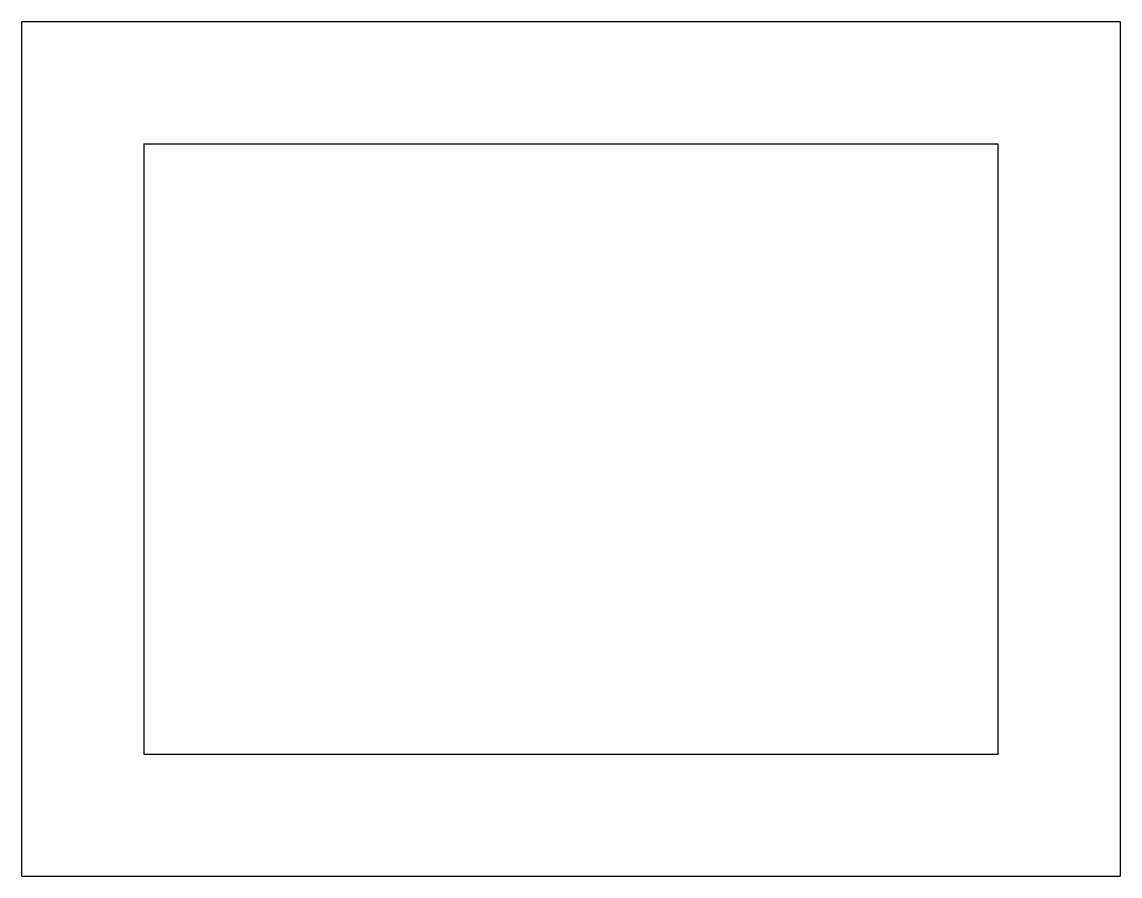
# Model space of a CAD drawing. Header units: millimetres. Extents: x 10 to 100, y 10 to 80.
import ezdxf

# ---------------------------------------------------------------- set-up
doc = ezdxf.new("R2010")
doc.units = ezdxf.units.MM
doc.layers.add('CUT', color=7, linetype='Continuous')

msp = doc.modelspace()

# ---------------------------------------------------------------- linework, layer by layer
at = {"layer": 'CUT'}
for p, q in [((10, 10), (10, 80)), ((100, 80), (10, 80)), ((100, 80), (100, 10)), ((20, 70), (90, 70)), ((20, 70), (20, 20)), ((90, 20), (90, 70)), ((20, 20), (90, 20)), ((10.001, 10), (100, 10))]:
    msp.add_line(p, q, dxfattribs=at)

doc.saveas('drawing.dxf')
